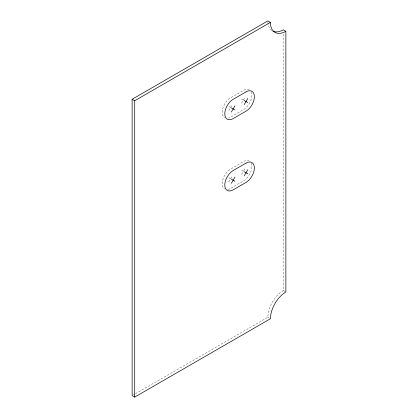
<?xml version="1.0" encoding="UTF-8"?>
<svg xmlns="http://www.w3.org/2000/svg" width="418" height="418" viewBox="0 0 418 418"><rect width="100%" height="100%" fill="white"/><g stroke="black" fill="none" stroke-linecap="round" stroke-linejoin="round"><path stroke-width="0.31" stroke-dasharray="2.09 1.57" d="M228.756 110.608L232.392 104.312M241.614 103.183L245.251 96.887M228.756 181.877L232.392 175.576M241.614 174.452L243.433 171.302L241.614 170.251M243.736 170.779L245.251 168.151M133.264 394.963L134.962 393.981M135.526 393.657L267.865 317.252A21.82 12.597 -60 0 1 283.294 290.526L283.294 33.717M241.614 98.988L243.433 100.038M228.756 106.407L231.938 108.246M228.756 177.676L231.938 179.515M283.294 290.526L285.865 292.01M267.865 317.252L269.406 318.145M271.872 30.561A21.82 12.597 -60 0 1 268.293 24.819M268.163 24.202A21.82 12.597 -60 0 1 267.912 22.253M251.155 91.887A11.819 6.824 -60 0 1 243.433 109.688L230.574 117.108A11.819 6.824 -60 0 1 228.411 118.033M249.342 89.802A11.819 6.824 -60 0 0 243.433 90.387L230.574 97.807A11.819 6.824 -60 0 0 222.857 108.225A11.819 6.824 -60 0 0 224.665 117.693M251.155 163.151A11.819 6.824 -60 0 1 243.433 180.952L230.574 188.377A11.819 6.824 -60 0 1 227.376 189.49M249.342 161.066A11.819 6.824 -60 0 0 243.433 161.651L230.574 169.076A11.819 6.824 -60 0 0 222.857 179.489A11.819 6.824 -60 0 0 224.665 188.962"/><path stroke-width="0.63" d="M231.332 112.092L234.968 105.796M244.185 104.672L247.822 98.371M231.332 183.361L234.968 177.06M244.185 175.936L247.822 169.64M132.135 99.265L267.865 20.9L270.436 22.384A21.82 12.597 -60 0 0 285.865 31.293L285.865 292.01A21.82 12.597 -60 0 0 270.436 318.735L134.706 397.1L132.135 395.616L132.135 99.265L134.706 100.748L270.436 22.384M285.865 31.293L283.294 29.809A21.82 12.597 -60 0 1 272.923 31.172M244.185 100.472L247.822 102.572M231.332 107.896L234.968 109.997M244.185 171.735L247.822 173.836M231.332 179.16L234.968 181.26M134.706 100.748L134.706 397.1M246.003 91.871L233.15 99.296A11.819 6.824 -60 0 0 224.79 113.769A11.819 6.824 -60 0 0 233.15 118.597L246.003 111.172A11.819 6.824 -60 0 0 254.363 96.694A11.819 6.824 -60 0 0 246.003 91.871M246.003 163.135L233.15 170.56A11.819 6.824 -60 0 0 224.79 185.038A11.819 6.824 -60 0 0 233.15 189.861L246.003 182.436A11.819 6.824 -60 0 0 254.363 167.963A11.819 6.824 -60 0 0 246.003 163.135"/></g></svg>
